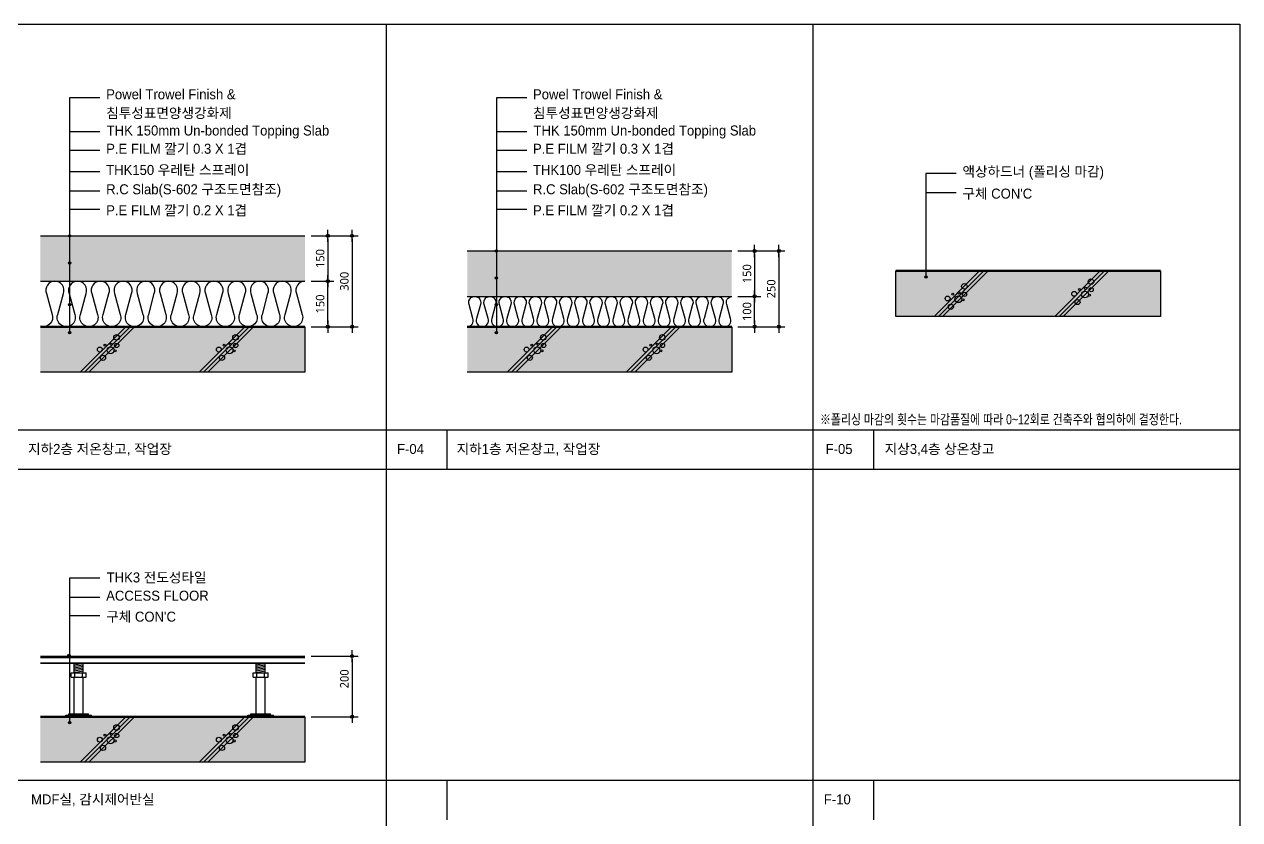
# Model space of a CAD drawing. Header units: millimetres. Extents: x 759136 to 783884, y -498149 to -492840.
# Drawn here: x 770666 to 774676, y -495465 to -492840 of the extents above; entities that cross this region are included whole.
import ezdxf

# ---------------------------------------------------------------- set-up
doc = ezdxf.new("R2010")
doc.units = ezdxf.units.MM
doc.layers.get('DEFPOINTS').update_dxf_attribs({"lineweight": 13})
for name, color, linetype in [('9', 7, 'Continuous'), ('A-HAT-253', 253, 'Continuous'), ('COLM', 2, 'Continuous'), ('DIM', 8, 'Continuous'), ('ELE', 4, 'Continuous'), ('FIN', 6, 'Continuous'), ('FIN1', 8, 'Continuous'), ('HAT', 5, 'Continuous'), ('S2', 253, 'Continuous'), ('SY', 1, 'Continuous'), ('TEXT', 7, 'Continuous')]:
    doc.layers.add(name, color=color, linetype=linetype)
doc.layers.add('보조선', color=155, linetype='Continuous', plot=False)
doc.styles.add('1', font='')
doc.styles.add('나눔고딕', font='')
doc.styles.add('울릉도L', font='')
doc.styles.get('1').set_extended_font_data('Dotum')
doc.styles.get('나눔고딕').set_extended_font_data('Dotum')
doc.styles.get('울릉도L').set_extended_font_data('NanumGothic')
doc.dimstyles.new('SAMOO-3', dxfattribs={"dimscale": 200, "dimtxt": 3.5, "dimasz": 1, "dimexe": 2, "dimexo": 2, "dimgap": 1, "dimtad": 1, "dimdec": 0, "dimlunit": 6, "dimtxsty": '나눔고딕', "dimblk": 'dimdot', "dimcen": 2.5, "dimdle": 1.5, "dimclrt": 2, "dimazin": 0, "dimtfac": 1, "dimtdec": 0, "dimtix": 1, "dimtmove": 2, "dimatfit": 3, "dimfxl": 1, "dimtvp": 1, "dimtolj": 1, "dimtzin": 0, "dimarcsym": 0})

# ---------------------------------------------------------------- blocks, each defined once
blk = doc.blocks.new('dimdot')
blk.add_line((-2, 0), (2, 0))
blk.add_circle((0, 0), 0.5)
blk = doc.blocks.new('*D19')
at = {"layer": 'DEFPOINTS', "color": 0}
for p in [(771592.1, -493537.9), (771592.1, -493687.9), (771667.6, -493687.9)]:
    blk.add_point(p, dxfattribs=at)
at = {"layer": 'DIM', "color": 0, "lineweight": -2}
for p, q in [((771612.1, -493537.9), (771687.6, -493537.9)), ((771667.6, -493547.9), (771667.6, -493677.9)), ((771612.1, -493687.9), (771687.6, -493687.9))]:
    blk.add_line(p, q, dxfattribs=at)
at = {"layer": 'DIM', "color": 0, "lineweight": -2, "xscale": 10, "yscale": 10, "zscale": 10}
for p, rotation in [((771667.6, -493537.9), 90), ((771667.6, -493687.9), 270)]:
    blk.add_blockref('dimdot', p, dxfattribs=dict(at, rotation=rotation))
at = {"layer": 'DIM', "color": 2, "insert": (771642.4, -493612.9), "char_height": 28, "attachment_point": 5, "rotation": 90, "style": '울릉도L'}
blk.add_mtext('\\A1;150', dxfattribs=at)
blk = doc.blocks.new('*D20')
at = {"layer": 'DEFPOINTS', "color": 0}
for p in [(771592.1, -493687.9), (771667.6, -493687.9), (771592.1, -493837.9)]:
    blk.add_point(p, dxfattribs=at)
at = {"layer": 'DIM', "color": 0, "lineweight": -2}
for p, q in [((771612.1, -493687.9), (771687.6, -493687.9)), ((771667.6, -493827.9), (771667.6, -493697.9)), ((771612.1, -493837.9), (771687.6, -493837.9))]:
    blk.add_line(p, q, dxfattribs=at)
at = {"layer": 'DIM', "color": 0, "lineweight": -2, "xscale": 10, "yscale": 10, "zscale": 10}
for p, rotation in [((771667.6, -493687.9), 90), ((771667.6, -493837.9), 270)]:
    blk.add_blockref('dimdot', p, dxfattribs=dict(at, rotation=rotation))
at = {"layer": 'DIM', "color": 2, "insert": (771642.4, -493762.9), "char_height": 28, "attachment_point": 5, "rotation": 90, "style": '울릉도L'}
blk.add_mtext('\\A1;150', dxfattribs=at)
blk = doc.blocks.new('*D21')
at = {"layer": 'DEFPOINTS', "color": 0}
for p in [(771592.1, -493537.9), (771592.1, -493837.9), (771747.6, -493837.9)]:
    blk.add_point(p, dxfattribs=at)
at = {"layer": 'DIM', "color": 0, "lineweight": -2}
for p, q in [((771612.1, -493537.9), (771767.6, -493537.9)), ((771747.6, -493547.9), (771747.6, -493827.9)), ((771612.1, -493837.9), (771767.6, -493837.9))]:
    blk.add_line(p, q, dxfattribs=at)
at = {"layer": 'DIM', "color": 0, "lineweight": -2, "xscale": 10, "yscale": 10, "zscale": 10}
for p, rotation in [((771747.6, -493537.9), 90), ((771747.6, -493837.9), 270)]:
    blk.add_blockref('dimdot', p, dxfattribs=dict(at, rotation=rotation))
at = {"layer": 'DIM', "color": 2, "insert": (771722.3, -493687.9), "char_height": 28, "attachment_point": 5, "rotation": 90, "style": '울릉도L'}
blk.add_mtext('\\A1;300', dxfattribs=at)
blk = doc.blocks.new('*D22')
at = {"layer": 'DEFPOINTS', "color": 0}
for p in [(773000.1, -493587.9), (773000.1, -493737.9), (773075.6, -493737.9)]:
    blk.add_point(p, dxfattribs=at)
at = {"layer": 'DIM', "color": 0, "lineweight": -2}
for p, q in [((773020.1, -493587.9), (773095.6, -493587.9)), ((773075.6, -493597.9), (773075.6, -493727.9)), ((773020.1, -493737.9), (773095.6, -493737.9))]:
    blk.add_line(p, q, dxfattribs=at)
at = {"layer": 'DIM', "color": 0, "lineweight": -2, "xscale": 10, "yscale": 10, "zscale": 10}
for p, rotation in [((773075.6, -493587.9), 90), ((773075.6, -493737.9), 270)]:
    blk.add_blockref('dimdot', p, dxfattribs=dict(at, rotation=rotation))
at = {"layer": 'DIM', "color": 2, "insert": (773050.4, -493662.9), "char_height": 28, "attachment_point": 5, "rotation": 90, "style": '울릉도L'}
blk.add_mtext('\\A1;150', dxfattribs=at)
blk = doc.blocks.new('*D23')
at = {"layer": 'DEFPOINTS', "color": 0}
for p in [(773000.1, -493737.9), (773075.6, -493737.9), (773000.1, -493837.9)]:
    blk.add_point(p, dxfattribs=at)
at = {"layer": 'DIM', "color": 0, "lineweight": -2}
for p, q in [((773020.1, -493737.9), (773095.6, -493737.9)), ((773075.6, -493827.9), (773075.6, -493747.9)), ((773020.1, -493837.9), (773095.6, -493837.9))]:
    blk.add_line(p, q, dxfattribs=at)
at = {"layer": 'DIM', "color": 0, "lineweight": -2, "xscale": 10, "yscale": 10, "zscale": 10}
for p, rotation in [((773075.6, -493737.9), 90), ((773075.6, -493837.9), 270)]:
    blk.add_blockref('dimdot', p, dxfattribs=dict(at, rotation=rotation))
at = {"layer": 'DIM', "color": 2, "insert": (773050.5, -493787.9), "char_height": 28, "attachment_point": 5, "rotation": 90, "style": '울릉도L'}
blk.add_mtext('\\A1;100', dxfattribs=at)
blk = doc.blocks.new('*D24')
at = {"layer": 'DEFPOINTS', "color": 0}
for p in [(773000.1, -493587.9), (773000.1, -493837.9), (773155.6, -493837.9)]:
    blk.add_point(p, dxfattribs=at)
at = {"layer": 'DIM', "color": 0, "lineweight": -2}
for p, q in [((773020.1, -493587.9), (773175.6, -493587.9)), ((773155.6, -493597.9), (773155.6, -493827.9)), ((773020.1, -493837.9), (773175.6, -493837.9))]:
    blk.add_line(p, q, dxfattribs=at)
at = {"layer": 'DIM', "color": 0, "lineweight": -2, "xscale": 10, "yscale": 10, "zscale": 10}
for p, rotation in [((773155.6, -493587.9), 90), ((773155.6, -493837.9), 270)]:
    blk.add_blockref('dimdot', p, dxfattribs=dict(at, rotation=rotation))
at = {"layer": 'DIM', "color": 2, "insert": (773130.4, -493712.9), "char_height": 28, "attachment_point": 5, "rotation": 90, "style": '울릉도L'}
blk.add_mtext('\\A1;250', dxfattribs=at)
blk = doc.blocks.new('*D41')
at = {"layer": 'DEFPOINTS', "color": 0}
for p in [(771592.1, -494925.3), (771592.1, -495125.3), (771747.6, -495125.3)]:
    blk.add_point(p, dxfattribs=at)
at = {"layer": 'DIM', "color": 0, "lineweight": -2}
for p, q in [((771612.1, -494925.3), (771767.6, -494925.3)), ((771747.6, -494935.3), (771747.6, -495115.3)), ((771612.1, -495125.3), (771767.6, -495125.3))]:
    blk.add_line(p, q, dxfattribs=at)
at = {"layer": 'DIM', "color": 0, "lineweight": -2, "xscale": 10, "yscale": 10, "zscale": 10}
for p, rotation in [((771747.6, -494925.3), 90), ((771747.6, -495125.3), 270)]:
    blk.add_blockref('dimdot', p, dxfattribs=dict(at, rotation=rotation))
at = {"layer": 'DIM', "color": 2, "insert": (771722.4, -495000.3), "char_height": 28, "attachment_point": 5, "rotation": 90, "style": '울릉도L'}
blk.add_mtext('\\A1;200', dxfattribs=at)

msp = doc.modelspace()

# ---------------------------------------------------------------- hatches: boundary and pattern name
at = {"layer": 'A-HAT-253'}
h = msp.add_hatch(dxfattribs=at)
h.set_pattern_fill('AR-CONC', color=256, scale=4.583333)
h.set_pattern_definition([(50, (779219.728, -498302.864), (32.874425, -2.87614), [3.4375, -37.8125]), (355, (779219.728, -498302.864), (-6.35944, 34.47547), [2.75, -30.25]), (100.45144, (779222.467, -498303.104), (26.51499, 31.59933), [2.92143, -32.13568]), (46.1842, (779219.728, -498293.697), (48.91523, -7.5863), [5.15625, -56.71875]), (96.63564, (779223.804, -498294.33), (42.83867, 44.6471), [4.38214, -48.20355]), (351.18416, (779219.73, -498293.697), (42.83867, 44.6471), [4.125, -45.375]), (21, (779224.31, -498295.99), (27.35824, -18.453366), [3.4375, -37.8125]), (326, (779224.31, -498295.99), (11.15195, 33.23604), [2.75, -30.25]), (71.45144, (779226.59, -498297.527), (38.51019, 14.78268), [2.92143, -32.13568]), (37.5, (779219.728, -498302.864), (0.557327, 15.257635), [0, -29.883333, 0, -30.708333, 0, -30.364583]), (7.5, (779219.728, -498302.864), (12.057354, 18.077203), [0, -17.508333, 0, -29.195833, 0, -11.572917]), (327.5, (779209.507, -498302.864), (24.466862, -1.033765), [0, -11.458333, 0, -35.75, 0, -47.4375]), (317.5, (779204.924, -498302.864), (26.729366, 4.588145), [0, -14.895833, 0, -23.741667, 0, -33.6875])])
h.paths.add_polyline_path([(770719.3, -493687.9), (770719.3, -493537.9), (771592.1, -493537.9), (771592.1, -493687.9)])
h = msp.add_hatch(dxfattribs=at)
h.set_pattern_fill('AR-CONC', color=256, scale=4.583333)
h.set_pattern_definition([(50, (780627.728, -498352.864), (32.874425, -2.87614), [3.4375, -37.8125]), (355, (780627.728, -498352.864), (-6.35944, 34.47547), [2.75, -30.25]), (100.45144, (780630.467, -498353.104), (26.51499, 31.59933), [2.92143, -32.13568]), (46.1842, (780627.728, -498343.697), (48.91523, -7.5863), [5.15625, -56.71875]), (96.63564, (780631.804, -498344.33), (42.83867, 44.6471), [4.38214, -48.20355]), (351.18416, (780627.73, -498343.697), (42.83867, 44.6471), [4.125, -45.375]), (21, (780632.31, -498345.99), (27.35824, -18.453366), [3.4375, -37.8125]), (326, (780632.31, -498345.99), (11.15195, 33.23604), [2.75, -30.25]), (71.45144, (780634.59, -498347.527), (38.51019, 14.78268), [2.92143, -32.13568]), (37.5, (780627.728, -498352.864), (0.557327, 15.257635), [0, -29.883333, 0, -30.708333, 0, -30.364583]), (7.5, (780627.728, -498352.864), (12.057354, 18.077203), [0, -17.508333, 0, -29.195833, 0, -11.572917]), (327.5, (780617.507, -498352.864), (24.466862, -1.033765), [0, -11.458333, 0, -35.75, 0, -47.4375]), (317.5, (780612.924, -498352.864), (26.729366, 4.588145), [0, -14.895833, 0, -23.741667, 0, -33.6875])])
h.paths.add_polyline_path([(772127.3, -493737.9), (772127.3, -493587.9), (773000.1, -493587.9), (773000.1, -493737.9)])
at = {"layer": 'S2'}
for points in [[(773541.2, -493653.8), (774414.1, -493653.8), (774414.1, -493803.8), (773541.2, -493803.8)], [(770719.3, -493837.9), (770719.3, -493987.9), (771592.1, -493987.9), (771592.1, -493837.9)], [(772127.3, -493837.9), (772127.3, -493987.9), (773000.1, -493987.9), (773000.1, -493837.9)], [(770719.3, -495125.3), (770719.3, -495275.3), (771592.1, -495275.3), (771592.1, -495125.3)]]:
    msp.add_hatch(color=256, dxfattribs=at).paths.add_polyline_path(points)
at = {"layer": 'SY', "ltscale": 0.05}
h = msp.add_hatch(color=256, dxfattribs=at)
edge = h.paths.add_edge_path()
edge.add_arc((770815.9, -493537.9), 3.75, 90, 450)
h = msp.add_hatch(color=256, dxfattribs=at)
edge = h.paths.add_edge_path()
edge.add_arc((770815.9, -493537.9), 3.75, 90, 450, ccw=False)
h = msp.add_hatch(color=256, dxfattribs=at)
edge = h.paths.add_edge_path()
edge.add_arc((770815.9, -493537.9), 3.75, 90, 450)
h = msp.add_hatch(color=256, dxfattribs=at)
edge = h.paths.add_edge_path()
edge.add_arc((770815.9, -493537.9), 3.75, 90, 450, ccw=False)
h = msp.add_hatch(color=256, dxfattribs=at)
edge = h.paths.add_edge_path()
edge.add_arc((772223.9, -493587.9), 3.75, 90, 450)
h = msp.add_hatch(color=256, dxfattribs=at)
edge = h.paths.add_edge_path()
edge.add_arc((772223.9, -493587.9), 3.75, 90, 450, ccw=False)
h = msp.add_hatch(color=256, dxfattribs=at)
edge = h.paths.add_edge_path()
edge.add_arc((772223.9, -493587.9), 3.75, 90, 450)
h = msp.add_hatch(color=256, dxfattribs=at)
edge = h.paths.add_edge_path()
edge.add_arc((772223.9, -493587.9), 3.75, 90, 450, ccw=False)
h = msp.add_hatch(color=256, dxfattribs=at)
edge = h.paths.add_edge_path()
edge.add_arc((770815.9, -493627.6), 3.75, 90, 450)
h = msp.add_hatch(color=256, dxfattribs=at)
edge = h.paths.add_edge_path()
edge.add_arc((770815.9, -493627.6), 3.75, 90, 450, ccw=False)
h = msp.add_hatch(color=256, dxfattribs=at)
edge = h.paths.add_edge_path()
edge.add_arc((770815.9, -493627.6), 3.75, 90, 450)
h = msp.add_hatch(color=256, dxfattribs=at)
edge = h.paths.add_edge_path()
edge.add_arc((770815.9, -493627.6), 3.75, 90, 450, ccw=False)
h = msp.add_hatch(color=256, dxfattribs=at)
edge = h.paths.add_edge_path()
edge.add_arc((772223.9, -493677.6), 3.75, 90, 450)
h = msp.add_hatch(color=256, dxfattribs=at)
edge = h.paths.add_edge_path()
edge.add_arc((772223.9, -493677.6), 3.75, 90, 450, ccw=False)
h = msp.add_hatch(color=256, dxfattribs=at)
edge = h.paths.add_edge_path()
edge.add_arc((772223.9, -493677.6), 3.75, 90, 450)
h = msp.add_hatch(color=256, dxfattribs=at)
edge = h.paths.add_edge_path()
edge.add_arc((772223.9, -493677.6), 3.75, 90, 450, ccw=False)
h = msp.add_hatch(color=256, dxfattribs=at)
edge = h.paths.add_edge_path()
edge.add_arc((773640.6, -493673.8), 3.75, 90, 450)
h = msp.add_hatch(color=256, dxfattribs=at)
edge = h.paths.add_edge_path()
edge.add_arc((773640.6, -493673.8), 3.75, 90, 450, ccw=False)
h = msp.add_hatch(color=256, dxfattribs=at)
edge = h.paths.add_edge_path()
edge.add_arc((770815.9, -493765.3), 3.75, 90, 450)
h = msp.add_hatch(color=256, dxfattribs=at)
edge = h.paths.add_edge_path()
edge.add_arc((770815.9, -493765.3), 3.75, 90, 450, ccw=False)
h = msp.add_hatch(color=256, dxfattribs=at)
edge = h.paths.add_edge_path()
edge.add_arc((772223.9, -493765.3), 3.75, 90, 450)
h = msp.add_hatch(color=256, dxfattribs=at)
edge = h.paths.add_edge_path()
edge.add_arc((772223.9, -493765.3), 3.75, 90, 450, ccw=False)
h = msp.add_hatch(color=256, dxfattribs=at)
edge = h.paths.add_edge_path()
edge.add_arc((770815.9, -493857.4), 3.75, 90, 450)
h = msp.add_hatch(color=256, dxfattribs=at)
edge = h.paths.add_edge_path()
edge.add_arc((770815.9, -493857.4), 3.75, 90, 450, ccw=False)
h = msp.add_hatch(color=256, dxfattribs=at)
edge = h.paths.add_edge_path()
edge.add_arc((772223.9, -493857.4), 3.75, 90, 450)
h = msp.add_hatch(color=256, dxfattribs=at)
edge = h.paths.add_edge_path()
edge.add_arc((772223.9, -493857.4), 3.75, 90, 450, ccw=False)
h = msp.add_hatch(color=256, dxfattribs=at)
edge = h.paths.add_edge_path()
edge.add_arc((770813.7, -494922.6), 3.75, 90, 450)
h = msp.add_hatch(color=256, dxfattribs=at)
edge = h.paths.add_edge_path()
edge.add_arc((770813.7, -494922.6), 3.75, 90, 450, ccw=False)
h = msp.add_hatch(color=256, dxfattribs=at)
edge = h.paths.add_edge_path()
edge.add_arc((770815.9, -495125.3), 3.75, 90, 450)
h = msp.add_hatch(color=256, dxfattribs=at)
edge = h.paths.add_edge_path()
edge.add_arc((770815.9, -495125.3), 3.75, 90, 450, ccw=False)
h = msp.add_hatch(color=256, dxfattribs=at)
edge = h.paths.add_edge_path()
edge.add_arc((770815.9, -495125.3), 3.75, 90, 450)
h = msp.add_hatch(color=256, dxfattribs=at)
edge = h.paths.add_edge_path()
edge.add_arc((770815.9, -495125.3), 3.75, 90, 450, ccw=False)
h = msp.add_hatch(color=256, dxfattribs=at)
edge = h.paths.add_edge_path()
edge.add_arc((770815.9, -495144.9), 3.75, 90, 450)
h = msp.add_hatch(color=256, dxfattribs=at)
edge = h.paths.add_edge_path()
edge.add_arc((770815.9, -495144.9), 3.75, 90, 450, ccw=False)

# ---------------------------------------------------------------- linework, layer by layer
at = {"layer": '9'}
for p, q in [((767635.7, -492839.7), (774675.7, -492839.7)), ((771859.7, -492839.7), (771859.7, -498090.7)), ((773267.7, -492839.7), (773267.7, -498090.7)), ((774675.7, -492839.7), (774675.7, -498090.7)), ((767635.7, -494178.6), (774675.7, -494178.6)), ((772059.7, -494178.6), (772059.7, -494308.6)), ((773467.7, -494178.6), (773467.7, -494308.6)), ((767635.7, -494308.6), (774675.7, -494308.6)), ((767635.7, -495335.2), (774675.7, -495335.2)), ((772059.7, -495335.2), (772059.7, -495465.2)), ((773467.7, -495335.2), (773467.7, -495465.2)), ((773467.7, -495335.2), (773467.7, -495465.2))]:
    msp.add_line(p, q, dxfattribs=at)
at = {"layer": 'COLM', "lineweight": 50}
for p, q in [((773541.2, -493653.8), (774414.1, -493653.8)), ((770719.3, -493837.9), (771592.1, -493837.9)), ((772127.3, -493837.9), (773000.1, -493837.9)), ((770719.3, -495125.3), (771592.1, -495125.3))]:
    msp.add_line(p, q, dxfattribs=at)
at = {"layer": 'ELE', "linetype": 'Continuous'}
for p, q in [((770719.3, -494925.3), (771592.1, -494925.3)), ((770719.3, -494927.3), (771592.1, -494927.3)), ((770719.3, -494930.3), (771592.1, -494930.3)), ((770719.3, -494946.9), (771592.1, -494946.9)), ((770719.3, -494948.9), (771592.1, -494948.9)), ((770820.8, -494979.9), (770870.8, -494979.9)), ((770820.8, -494994.9), (770870.8, -494994.9)), ((771421.1, -494979.9), (771471.1, -494979.9)), ((771421.1, -494994.9), (771471.1, -494994.9)), ((770813.3, -495115.3), (770878.3, -495115.3)), ((771413.6, -495115.3), (771478.6, -495115.3)), ((770803.3, -495120.3), (770888.3, -495120.3)), ((771403.6, -495120.3), (771488.6, -495120.3))]:
    msp.add_line(p, q, dxfattribs=at)
at = {"layer": 'ELE'}
for p, q in [((770830.8, -494979.9), (770830.8, -494948.9)), ((770837, -494948.9), (770830.8, -494949.9)), ((770860.8, -494949.9), (770830.8, -494954.9)), ((770860.8, -494954.9), (770830.8, -494959.9)), ((770860.8, -494979.9), (770860.8, -494948.9)), ((771431.1, -494979.9), (771431.1, -494948.9)), ((771437.3, -494948.9), (771431.1, -494949.9)), ((771461.1, -494949.9), (771431.1, -494954.9)), ((771461.1, -494954.9), (771431.1, -494959.9)), ((771461.1, -494979.9), (771461.1, -494948.9)), ((770820.8, -494994.9), (770820.8, -494979.9)), ((770860.8, -494959.9), (770830.8, -494964.9)), ((770860.8, -494964.9), (770830.8, -494969.9)), ((770860.8, -494969.9), (770830.8, -494974.9)), ((770860.8, -494974.9), (770830.8, -494979.9)), ((770830.8, -495115.3), (770830.8, -494994.9)), ((770832.8, -494994.9), (770832.8, -494979.9)), ((770858.8, -494994.9), (770858.8, -494979.9)), ((770860.8, -495115.3), (770860.8, -494994.9)), ((770870.8, -494994.9), (770870.8, -494979.9)), ((771421.1, -494994.9), (771421.1, -494979.9)), ((771461.1, -494959.9), (771431.1, -494964.9)), ((771461.1, -494964.9), (771431.1, -494969.9)), ((771461.1, -494969.9), (771431.1, -494974.9)), ((771461.1, -494974.9), (771431.1, -494979.9)), ((771431.1, -495115.3), (771431.1, -494994.9)), ((771433.1, -494994.9), (771433.1, -494979.9)), ((771459.1, -494994.9), (771459.1, -494979.9)), ((771461.1, -495115.3), (771461.1, -494994.9)), ((771471.1, -494994.9), (771471.1, -494979.9)), ((770813.3, -495120.3), (770813.3, -495115.3)), ((770878.3, -495120.3), (770878.3, -495115.3)), ((771413.6, -495120.3), (771413.6, -495115.3)), ((771478.6, -495120.3), (771478.6, -495115.3)), ((770803.3, -495125.3), (770803.3, -495120.3)), ((770888.3, -495125.3), (770888.3, -495120.3)), ((771403.6, -495125.3), (771403.6, -495120.3)), ((771488.6, -495125.3), (771488.6, -495120.3))]:
    msp.add_line(p, q, dxfattribs=at)
at = {"layer": 'FIN'}
for p, q in [((770719.3, -493537.9), (771592.1, -493537.9)), ((772127.3, -493587.9), (773000.1, -493587.9)), ((773541.2, -493651.8), (774414.1, -493651.8)), ((770719.3, -493687.9), (771592.1, -493687.9)), ((772127.3, -493737.9), (773000.1, -493737.9)), ((770719.3, -494925.3), (771592.1, -494925.3))]:
    msp.add_line(p, q, dxfattribs=at)
at = {"layer": 'FIN1'}
for points in [[(771592.1, -493687.9, 0.524856), (771564.1, -493728.5), (771582.7, -493797.2, -1.449198), (771526.6, -493797.2), (771545.2, -493728.5, 0.524856), (771517.1, -493687.9, 0.524856), (771489.1, -493728.5), (771507.7, -493797.2, -1.449198), (771451.6, -493797.2), (771470.2, -493728.5, 0.524856), (771442.1, -493687.9, 0.524856), (771414.1, -493728.5), (771432.7, -493797.2, -1.449198), (771376.6, -493797.2), (771395.2, -493728.5, 0.524856), (771367.1, -493687.9, 0.524856), (771339.1, -493728.5), (771357.7, -493797.2, -1.449198), (771301.6, -493797.2), (771320.2, -493728.5, 0.524856), (771292.1, -493687.9, 0.524856), (771264.1, -493728.5), (771282.7, -493797.2, -1.449198), (771226.6, -493797.2), (771245.2, -493728.5, 0.524856), (771217.1, -493687.9, 0.524856), (771189.1, -493728.5), (771207.7, -493797.2, -1.449198), (771151.6, -493797.2), (771170.2, -493728.5, 0.524856), (771142.1, -493687.9, 0.524856), (771114.1, -493728.5), (771132.7, -493797.2, -1.449198), (771076.6, -493797.2), (771095.2, -493728.5, 0.524856), (771067.1, -493687.9, 0.524856), (771039.1, -493728.5), (771057.7, -493797.2, -1.449198), (771001.6, -493797.2), (771020.2, -493728.5, 0.524856), (770992.1, -493687.9, 0.524856), (770964.1, -493728.5), (770982.7, -493797.2, -1.449198), (770926.6, -493797.2), (770945.2, -493728.5, 0.524856), (770917.1, -493687.9, 0.524856), (770889.1, -493728.5), (770907.7, -493797.2, -1.449198), (770851.6, -493797.2), (770870.2, -493728.5, 0.524856), (770842.1, -493687.9, 0.524856), (770814.1, -493728.5), (770832.7, -493797.2, -1.449198), (770776.6, -493797.2), (770795.2, -493728.5, 0.524856), (770767.1, -493687.9, 0.524856), (770739.1, -493728.5), (770757.7, -493797.2, -0.642586), (770719.3, -493836, -0.642586)], [(772127.3, -493837.9, 0.524856), (772146, -493810.8), (772133.6, -493765, -1.449198), (772171, -493765), (772158.6, -493810.8, 0.524856), (772177.3, -493837.9, 0.524856), (772196, -493810.8), (772183.6, -493765, -1.449198), (772221, -493765), (772208.6, -493810.8, 0.524856), (772227.3, -493837.9, 0.524856), (772246, -493810.8), (772233.6, -493765, -1.449198), (772271, -493765), (772258.6, -493810.8, 0.524856), (772277.3, -493837.9, 0.524856), (772296, -493810.8), (772283.6, -493765, -1.449198), (772321, -493765), (772308.6, -493810.8, 0.524856), (772327.3, -493837.9, 0.524856), (772346, -493810.8), (772333.6, -493765, -1.449198), (772371, -493765), (772358.6, -493810.8, 0.524856), (772377.3, -493837.9, 0.524856), (772396, -493810.8), (772383.6, -493765, -1.449198), (772421, -493765), (772408.6, -493810.8, 0.524856), (772427.3, -493837.9, 0.524856), (772446, -493810.8), (772433.6, -493765, -1.449198), (772471, -493765), (772458.6, -493810.8, 0.524856), (772477.3, -493837.9, 0.524856), (772496, -493810.8), (772483.6, -493765, -1.449198), (772521, -493765), (772508.6, -493810.8, 0.524856), (772527.3, -493837.9, 0.524856), (772546, -493810.8), (772533.6, -493765, -1.449198), (772571, -493765), (772558.6, -493810.8, 0.524856), (772577.3, -493837.9, 0.524856), (772596, -493810.8), (772583.6, -493765, -1.449198), (772621, -493765), (772608.6, -493810.8, 0.524856), (772627.3, -493837.9, 0.524856), (772646, -493810.8), (772633.6, -493765, -1.449198), (772671, -493765), (772658.6, -493810.8, 0.524856), (772677.3, -493837.9, 0.524856), (772696, -493810.8), (772683.6, -493765, -1.449198), (772721, -493765), (772708.6, -493810.8, 0.524856), (772727.3, -493837.9, 0.524856), (772746, -493810.8), (772733.6, -493765, -1.449198), (772771, -493765), (772758.6, -493810.8, 0.524856), (772777.3, -493837.9, 0.524856), (772796, -493810.8), (772783.6, -493765, -1.449198), (772821, -493765), (772808.6, -493810.8, 0.524856), (772827.3, -493837.9, 0.524856), (772846, -493810.8), (772833.6, -493765, -1.449198), (772871, -493765), (772858.6, -493810.8, 0.524856), (772877.3, -493837.9, 0.524856), (772896, -493810.8), (772883.6, -493765, -1.449198), (772921, -493765), (772908.6, -493810.8, 0.524856), (772927.3, -493837.9, 0.524856), (772946, -493810.8), (772933.6, -493765, -1.449198), (772971, -493765), (772958.6, -493810.8, 0.524856), (772977.3, -493837.9, 0.524856), (772996, -493810.8), (772983.6, -493765, -0.490533), (773000.1, -493738, -0.490533)]]:
    msp.add_lwpolyline(points, format="xyb", dxfattribs=at)
at = {"layer": 'HAT'}
for p, q in [((773667.4, -493803.8), (773817.4, -493653.8)), ((773681.6, -493803.8), (773831.6, -493653.8)), ((773695.7, -493803.8), (773845.7, -493653.8)), ((774065.6, -493803.8), (774215.6, -493653.8)), ((774079.7, -493803.8), (774229.7, -493653.8)), ((774093.8, -493803.8), (774243.8, -493653.8)), ((770851.1, -493987.9), (771001.1, -493837.9)), ((770865.2, -493987.9), (771015.2, -493837.9)), ((770879.3, -493987.9), (771029.3, -493837.9)), ((771243.6, -493987.9), (771393.6, -493837.9)), ((771257.8, -493987.9), (771407.8, -493837.9)), ((771271.9, -493987.9), (771421.9, -493837.9)), ((772259.1, -493987.9), (772409.1, -493837.9)), ((772273.2, -493987.9), (772423.2, -493837.9)), ((772287.3, -493987.9), (772437.3, -493837.9)), ((772651.6, -493987.9), (772801.6, -493837.9)), ((772665.8, -493987.9), (772815.8, -493837.9)), ((772679.9, -493987.9), (772829.9, -493837.9)), ((770851.1, -495275.3), (771001.1, -495125.3)), ((770865.2, -495275.3), (771015.2, -495125.3)), ((770879.3, -495275.3), (771029.3, -495125.3)), ((771243.6, -495275.3), (771393.6, -495125.3)), ((771257.8, -495275.3), (771407.8, -495125.3)), ((771271.9, -495275.3), (771421.9, -495125.3))]:
    msp.add_line(p, q, dxfattribs=at)
for centre, radius in [((773767.3, -493704.8), 9.11), ((774147.2, -493715), 3.38), ((774167.6, -493711.2), 3.38), ((774185, -493689.3), 9.11), ((774185.8, -493715.8), 6.97), ((773712.1, -493744.8), 8.04), ((773729.5, -493730.5), 3.38), ((773747.6, -493747.1), 11.3), ((773749.9, -493726.7), 3.38), ((773762.8, -493749.4), 3.38), ((773768.1, -493731.2), 6.97), ((774129.8, -493729.4), 8.04), ((774140.4, -493756.6), 8.56), ((774165.4, -493731.6), 11.3), ((774180.5, -493733.9), 3.38), ((773722.7, -493772.1), 8.56), ((770970.5, -493873.3), 9.11), ((771363.1, -493873.3), 9.11), ((772378.5, -493873.3), 9.11), ((772771.1, -493873.3), 9.11), ((770915.3, -493913.4), 8.04), ((770932.7, -493899), 3.38), ((770950.9, -493915.7), 11.3), ((770953.1, -493895.3), 3.38), ((770966, -493917.9), 3.38), ((770971.3, -493899.8), 6.97), ((771307.9, -493913.4), 8.04), ((771325.3, -493899), 3.38), ((771343.4, -493915.7), 11.3), ((771345.7, -493895.3), 3.38), ((771358.5, -493917.9), 3.38), ((771363.8, -493899.8), 6.97), ((772323.3, -493913.4), 8.04), ((772340.7, -493899), 3.38), ((772358.9, -493915.7), 11.3), ((772361.1, -493895.3), 3.38), ((772374, -493917.9), 3.38), ((772379.3, -493899.8), 6.97), ((772715.9, -493913.4), 8.04), ((772733.3, -493899), 3.38), ((772751.4, -493915.7), 11.3), ((772753.7, -493895.3), 3.38), ((772766.5, -493917.9), 3.38), ((772771.8, -493899.8), 6.97), ((770925.9, -493940.6), 8.56), ((771318.4, -493940.6), 8.56), ((772333.9, -493940.6), 8.56), ((772726.4, -493940.6), 8.56), ((770970.5, -495160.8), 9.11), ((771363.1, -495160.8), 9.11), ((770915.3, -495200.9), 8.04), ((770932.7, -495186.5), 3.38), ((770950.9, -495203.1), 11.3), ((770953.1, -495182.7), 3.38), ((770971.3, -495187.3), 6.97), ((771307.9, -495200.9), 8.04), ((771325.3, -495186.5), 3.38), ((771343.4, -495203.1), 11.3), ((771345.7, -495182.7), 3.38), ((771363.8, -495187.3), 6.97), ((770925.9, -495228.1), 8.56), ((770966, -495205.4), 3.38), ((771318.4, -495228.1), 8.56), ((771358.5, -495205.4), 3.38)]:
    msp.add_circle(centre, radius, dxfattribs=at)
at = {"layer": 'SY', "ltscale": 0.05}
for p, q in [((770815.9, -493082.7), (770815.9, -493861.2)), ((770915.9, -493082.7), (770815.9, -493082.7)), ((772223.9, -493082.7), (772223.9, -493861.2)), ((772323.9, -493082.7), (772223.9, -493082.7)), ((770915.9, -493194.7), (770815.9, -493194.7)), ((772323.9, -493194.7), (772223.9, -493194.7)), ((770915.9, -493256.6), (770815.9, -493256.6)), ((772323.9, -493256.6), (772223.9, -493256.6)), ((770915.9, -493326.6), (770815.9, -493326.6)), ((772323.9, -493326.6), (772223.9, -493326.6)), ((773740.6, -493331.8), (773640.6, -493331.8)), ((773640.6, -493331.8), (773640.6, -493670.1)), ((770915.9, -493390.4), (770815.9, -493390.4)), ((772323.9, -493390.4), (772223.9, -493390.4)), ((773740.6, -493396.4), (773640.6, -493396.4)), ((770915.9, -493451.4), (770815.9, -493451.4)), ((772323.9, -493451.4), (772223.9, -493451.4)), ((770915.9, -494668), (770815.9, -494668)), ((770815.9, -494668), (770815.9, -495141.1)), ((770915.9, -494731.8), (770815.9, -494731.8)), ((770915.9, -494792.8), (770815.9, -494792.8))]:
    msp.add_line(p, q, dxfattribs=at)
for centre in [(770815.9, -493537.9), (770815.9, -493537.9), (770815.9, -493537.9), (770815.9, -493537.9), (772223.9, -493587.9), (772223.9, -493587.9), (772223.9, -493587.9), (772223.9, -493587.9), (770815.9, -493627.6), (770815.9, -493627.6), (770815.9, -493627.6), (770815.9, -493627.6), (772223.9, -493677.6), (772223.9, -493677.6), (772223.9, -493677.6), (772223.9, -493677.6), (773640.6, -493673.8), (773640.6, -493673.8), (770815.9, -493765.3), (770815.9, -493765.3), (772223.9, -493765.3), (772223.9, -493765.3), (770815.9, -493857.4), (770815.9, -493857.4), (772223.9, -493857.4), (772223.9, -493857.4), (770813.7, -494922.6), (770815.9, -495125.3), (770815.9, -495125.3), (770815.9, -495125.3), (770815.9, -495125.3), (770815.9, -495144.9), (770815.9, -495144.9)]:
    msp.add_circle(centre, 3.75, dxfattribs=at)
at = {"layer": '보조선'}
msp.add_lwpolyline([(773541.2, -493653.8), (774414.1, -493653.8), (774414.1, -493803.8), (773541.2, -493803.8)], close=True, dxfattribs=at)
for points in [[(770719.3, -493837.9), (771592.1, -493837.9), (771592.1, -493987.9), (770719.3, -493987.9)], [(772127.3, -493837.9), (773000.1, -493837.9), (773000.1, -493987.9), (772127.3, -493987.9)], [(770719.3, -495125.3), (771592.1, -495125.3), (771592.1, -495275.3), (770719.3, -495275.3)]]:
    msp.add_lwpolyline(points, dxfattribs=at)

# ---------------------------------------------------------------- texts
at = {"layer": 'TEXT', "style": '1'}
for s, p in [('Powel Trowel Finish &', (770936.4, -493087.2)), ('Powel Trowel Finish &', (772344.4, -493087.2)), ('침투성표면양생강화제', (770936.4, -493149.1)), ('침투성표면양생강화제', (772344.4, -493149.1)), ('THK 150mm Un-bonded Topping Slab', (770938, -493206.8)), ('THK 150mm Un-bonded Topping Slab', (772346, -493206.8)), ('P.E FILM 깔기 0.3 X 1겹', (770936.4, -493267)), ('P.E FILM 깔기 0.3 X 1겹', (772344.4, -493267)), ('THK150 우레탄 스프레이', (770936.4, -493337)), ('THK100 우레탄 스프레이', (772344.4, -493337)), ('액상하드너 (폴리싱 마감)', (773761.1, -493342.2)), ('R.C Slab(S-602 구조도면참조)', (770936.4, -493400.8)), ('R.C Slab(S-602 구조도면참조)', (772344.4, -493400.8)), ("구체 CON'C", (773761.1, -493415.1)), ('P.E FILM 깔기 0.2 X 1겹', (770936.4, -493470.1)), ('P.E FILM 깔기 0.2 X 1겹', (772344.4, -493470.1)), ('지하2층 저온창고, 작업장', (770678.7, -494258)), ('F-04', (771895.9, -494258)), ('지하1층 저온창고, 작업장', (772092.6, -494258)), ('F-05', (773309.8, -494258)), ('지상3,4층 상온창고', (773504.7, -494258)), ('THK3 전도성타일', (770938, -494682.1)), ('ACCESS FLOOR', (770936.4, -494742.3)), ("구체 CON'C", (770936.4, -494811.5)), ('MDF실, 감시제어반실', (770688.7, -495414.6)), ('F-10', (773303.9, -495414.6))]:
    msp.add_text(s, height=33, dxfattribs=at).set_placement(p)
at = {"layer": 'TEXT', "style": '1', "width": 0.8}
msp.add_text('※폴리싱 마감의 횟수는 마감품질에 따라 0~12회로 건축주와 협의하에 결정한다.', height=33, dxfattribs=at).set_placement((773291, -494160.2))

# ---------------------------------------------------------------- dimensions: what is measured, and where the dimension line sits
at = {"layer": 'DIM'}
for base, p1, p2, angle, picture, middle in [((771667.6, -493687.9), (771592.1, -493537.9), (771592.1, -493687.9), 270, '*D19', (771642.4, -493612.9)), ((771747.6, -493837.9), (771592.1, -493537.9), (771592.1, -493837.9), 270, '*D21', (771722.3, -493687.9)), ((773075.6, -493737.9), (773000.1, -493587.9), (773000.1, -493737.9), 270, '*D22', (773050.4, -493662.9)), ((773155.6, -493837.9), (773000.1, -493587.9), (773000.1, -493837.9), 270, '*D24', (773130.4, -493712.9)), ((771667.6, -493687.9), (771592.1, -493837.9), (771592.1, -493687.9), 90, '*D20', (771642.4, -493762.9)), ((773075.6, -493737.9), (773000.1, -493837.9), (773000.1, -493737.9), 90, '*D23', (773050.5, -493787.9))]:
    dim = msp.add_linear_dim(base=base, p1=p1, p2=p2, angle=angle, dimstyle='SAMOO-3', override={"dimscale": 10, "dimtxt": 2.8, "dimtxsty": '울릉도L', "dimblk": 'dimdot'}, dxfattribs=at)
    dim.commit()
    dim.dimension.update_dxf_attribs({"geometry": picture, "text_midpoint": middle})
dim = msp.add_linear_dim(base=(771747.6, -495125.3), p1=(771592.1, -494925.3), p2=(771592.1, -495125.3), angle=270, dimstyle='SAMOO-3', override={"dimscale": 10, "dimtxt": 2.8, "dimtxsty": '울릉도L', "dimblk": 'dimdot'}, dxfattribs=at)
dim.commit()
dim.dimension.update_dxf_attribs({"geometry": '*D41', "text_midpoint": (771722.4, -495000.3), "dimtype": 160})

doc.saveas('drawing.dxf')
